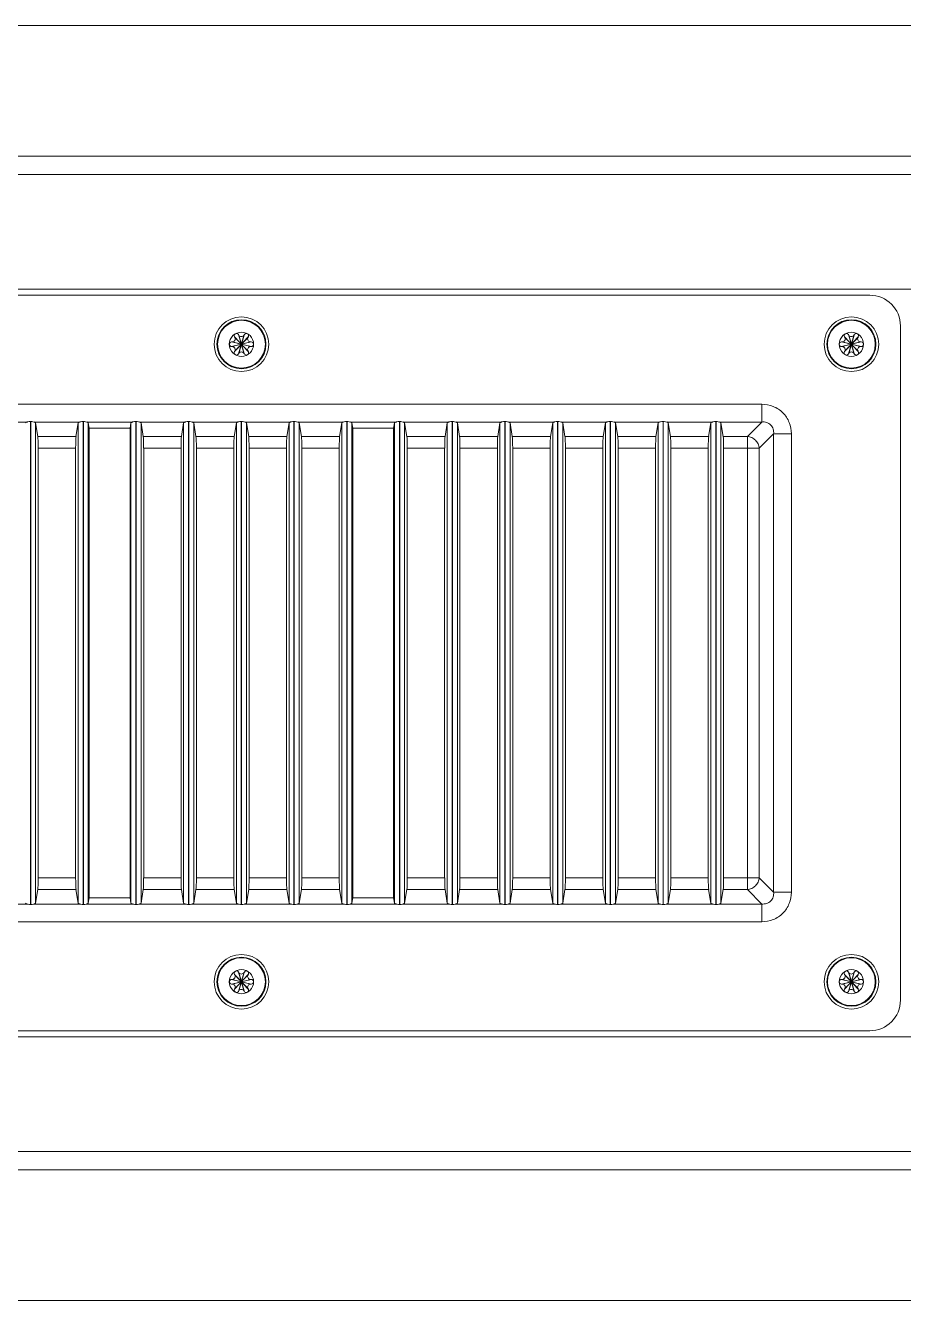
# Model space of a CAD drawing. Header units: millimetres. Extents: x 0 to 2524, y 0 to 1785.
# Drawn here: x 1766.4 to 1909.7, y 1207 to 1415 of the extents above; entities that cross this region are included whole.
import ezdxf

# ---------------------------------------------------------------- set-up
doc = ezdxf.new("R2010")
doc.units = ezdxf.units.MM
doc.header["$LTSCALE"] = 0.1
doc.layers.get('0').update_dxf_attribs({"lineweight": 13})

msp = doc.modelspace()

# ---------------------------------------------------------------- linework, layer by layer
for p, q in [((2305.47, 1414.97), (1664.87, 1414.97)), ((1645.17, 1393.67), (2325.17, 1393.67)), ((1656.67, 1390.67), (2313.67, 1390.67)), ((1699.17, 1371.97), (2271.17, 1371.97)), ((1904.17, 1370.97), (1699.17, 1370.97)), ((1801.19, 1361.39), (1802.14, 1364.54)), ((1801.19, 1364.54), (1802.14, 1361.39)), ((1801.19, 1364.54), (1801.24, 1364.47)), ((1802.1, 1364.47), (1802.14, 1364.54)), ((1900.69, 1361.39), (1901.64, 1364.54)), ((1900.69, 1364.54), (1901.64, 1361.39)), ((1900.69, 1364.54), (1900.74, 1364.47)), ((1901.6, 1364.47), (1901.64, 1364.54)), ((1909.17, 1255.97), (1909.17, 1365.97)), ((1800.07, 1363.34), (1803.27, 1362.59)), ((1800.07, 1363.34), (1800.15, 1363.34)), ((1800.07, 1362.59), (1803.27, 1363.34)), ((1800.15, 1362.59), (1800.07, 1362.59)), ((1800.15, 1363.34), (1803.18, 1362.59)), ((1800.15, 1362.59), (1803.18, 1363.34)), ((1800.54, 1361.77), (1802.79, 1364.17)), ((1800.59, 1364.09), (1800.54, 1364.17)), ((1800.54, 1364.17), (1802.79, 1361.77)), ((1800.59, 1361.84), (1802.75, 1364.09)), ((1800.59, 1364.09), (1802.75, 1361.84)), ((1801.24, 1361.47), (1802.1, 1364.47)), ((1801.24, 1364.47), (1802.1, 1361.47)), ((1802.79, 1364.17), (1802.75, 1364.09)), ((1803.18, 1363.34), (1803.27, 1363.34)), ((1803.27, 1362.59), (1803.18, 1362.59)), ((1899.57, 1363.34), (1899.65, 1363.34)), ((1899.57, 1363.34), (1902.77, 1362.59)), ((1899.57, 1362.59), (1902.77, 1363.34)), ((1899.65, 1362.59), (1899.57, 1362.59)), ((1899.65, 1363.34), (1902.68, 1362.59)), ((1899.65, 1362.59), (1902.68, 1363.34)), ((1900.04, 1361.77), (1902.29, 1364.17)), ((1900.04, 1364.17), (1902.29, 1361.77)), ((1900.09, 1364.09), (1900.04, 1364.17)), ((1900.09, 1361.84), (1902.25, 1364.09)), ((1900.09, 1364.09), (1902.25, 1361.84)), ((1900.74, 1361.47), (1901.6, 1364.47)), ((1900.74, 1364.47), (1901.6, 1361.47)), ((1902.29, 1364.17), (1902.25, 1364.09)), ((1902.68, 1363.34), (1902.77, 1363.34)), ((1902.77, 1362.59), (1902.68, 1362.59)), ((1800.54, 1361.77), (1800.59, 1361.84)), ((1801.24, 1361.47), (1801.19, 1361.39)), ((1802.14, 1361.39), (1802.1, 1361.47)), ((1802.75, 1361.84), (1802.79, 1361.77)), ((1900.04, 1361.77), (1900.09, 1361.84)), ((1900.74, 1361.47), (1900.69, 1361.39)), ((1901.64, 1361.39), (1901.6, 1361.47)), ((1902.25, 1361.84), (1902.29, 1361.77)), ((1716.78, 1353.18), (1886.55, 1353.18)), ((1886.55, 1353.18), (1886.55, 1350.28)), ((1766.69, 1350.28), (1759.25, 1350.28)), ((1767.24, 1350.35), (1767.24, 1271.58)), ((1767.24, 1350.35), (1767.29, 1350.35)), ((1767.29, 1271.58), (1767.29, 1350.35)), ((1775.29, 1350.28), (1767.85, 1350.28)), ((1768.09, 1271.8), (1768.09, 1350.14)), ((1768.45, 1347.93), (1768.09, 1350.14)), ((1774.68, 1347.93), (1775.04, 1350.14)), ((1775.04, 1350.14), (1775.04, 1271.8)), ((1775.84, 1350.35), (1775.84, 1271.58)), ((1775.84, 1350.35), (1775.89, 1350.35)), ((1775.89, 1271.58), (1775.89, 1350.35)), ((1783.89, 1350.28), (1776.45, 1350.28)), ((1776.69, 1271.8), (1776.69, 1350.14)), ((1776.83, 1349.27), (1776.69, 1350.14)), ((1783.5, 1349.27), (1783.64, 1350.14)), ((1783.64, 1350.14), (1783.64, 1271.8)), ((1784.44, 1350.35), (1784.44, 1271.58)), ((1784.44, 1350.35), (1784.49, 1350.35)), ((1784.49, 1271.58), (1784.49, 1350.35)), ((1792.49, 1350.28), (1785.05, 1350.28)), ((1785.29, 1271.8), (1785.29, 1350.14)), ((1785.65, 1347.93), (1785.29, 1350.14)), ((1791.88, 1347.93), (1792.24, 1350.14)), ((1792.24, 1350.14), (1792.24, 1271.8)), ((1793.04, 1350.35), (1793.04, 1271.58)), ((1793.04, 1350.35), (1793.09, 1350.35)), ((1793.09, 1271.58), (1793.09, 1350.35)), ((1801.09, 1350.28), (1793.65, 1350.28)), ((1793.89, 1271.8), (1793.89, 1350.14)), ((1794.25, 1347.93), (1793.89, 1350.14)), ((1800.48, 1347.93), (1800.84, 1350.14)), ((1800.84, 1350.14), (1800.84, 1271.8)), ((1801.64, 1350.35), (1801.64, 1271.58)), ((1801.64, 1350.35), (1801.69, 1350.35)), ((1801.69, 1271.58), (1801.69, 1350.35)), ((1809.69, 1350.28), (1802.25, 1350.28)), ((1802.49, 1271.8), (1802.49, 1350.14)), ((1802.85, 1347.93), (1802.49, 1350.14)), ((1809.08, 1347.93), (1809.44, 1350.14)), ((1809.44, 1350.14), (1809.44, 1271.8)), ((1810.24, 1350.35), (1810.24, 1271.58)), ((1810.24, 1350.35), (1810.29, 1350.35)), ((1810.29, 1271.58), (1810.29, 1350.35)), ((1818.29, 1350.28), (1810.85, 1350.28)), ((1811.09, 1271.8), (1811.09, 1350.14)), ((1811.45, 1347.93), (1811.09, 1350.14)), ((1817.68, 1347.93), (1818.04, 1350.14)), ((1818.04, 1350.14), (1818.04, 1271.8)), ((1818.84, 1350.35), (1818.84, 1271.58)), ((1818.84, 1350.35), (1818.89, 1350.35)), ((1818.89, 1271.58), (1818.89, 1350.35)), ((1826.89, 1350.28), (1819.45, 1350.28)), ((1819.69, 1271.8), (1819.69, 1350.14)), ((1819.83, 1349.27), (1819.69, 1350.14)), ((1826.5, 1349.27), (1826.64, 1350.14)), ((1826.64, 1350.14), (1826.64, 1271.8)), ((1827.44, 1350.35), (1827.44, 1271.58)), ((1827.44, 1350.35), (1827.49, 1350.35)), ((1827.49, 1271.58), (1827.49, 1350.35)), ((1835.49, 1350.28), (1828.05, 1350.28)), ((1828.29, 1271.8), (1828.29, 1350.14)), ((1828.65, 1347.93), (1828.29, 1350.14)), ((1834.88, 1347.93), (1835.24, 1350.14)), ((1835.24, 1350.14), (1835.24, 1271.8)), ((1836.04, 1350.35), (1836.04, 1271.58)), ((1836.04, 1350.35), (1836.09, 1350.35)), ((1836.09, 1271.58), (1836.09, 1350.35)), ((1844.09, 1350.28), (1836.65, 1350.28)), ((1836.89, 1271.8), (1836.89, 1350.14)), ((1837.25, 1347.93), (1836.89, 1350.14)), ((1843.48, 1347.93), (1843.84, 1350.14)), ((1843.84, 1350.14), (1843.84, 1271.8)), ((1844.64, 1350.35), (1844.64, 1271.58)), ((1844.64, 1350.35), (1844.69, 1350.35)), ((1844.69, 1271.58), (1844.69, 1350.35)), ((1852.69, 1350.28), (1845.25, 1350.28)), ((1845.49, 1271.8), (1845.49, 1350.14)), ((1845.85, 1347.93), (1845.49, 1350.14)), ((1852.08, 1347.93), (1852.44, 1350.14)), ((1852.44, 1350.14), (1852.44, 1271.8)), ((1853.24, 1350.35), (1853.24, 1271.58)), ((1853.24, 1350.35), (1853.29, 1350.35)), ((1853.29, 1271.58), (1853.29, 1350.35)), ((1861.29, 1350.28), (1853.85, 1350.28)), ((1854.09, 1271.8), (1854.09, 1350.14)), ((1854.45, 1347.93), (1854.09, 1350.14)), ((1860.68, 1347.93), (1861.04, 1350.14)), ((1861.04, 1350.14), (1861.04, 1271.8)), ((1861.84, 1350.35), (1861.84, 1271.58)), ((1861.84, 1350.35), (1861.89, 1350.35)), ((1861.89, 1271.58), (1861.89, 1350.35)), ((1869.89, 1350.28), (1862.45, 1350.28)), ((1862.69, 1271.8), (1862.69, 1350.14)), ((1863.05, 1347.93), (1862.69, 1350.14)), ((1869.28, 1347.93), (1869.64, 1350.14)), ((1869.64, 1350.14), (1869.64, 1271.8)), ((1870.44, 1350.35), (1870.44, 1271.58)), ((1870.44, 1350.35), (1870.49, 1350.35)), ((1870.49, 1271.58), (1870.49, 1350.35)), ((1878.49, 1350.28), (1871.05, 1350.28)), ((1871.29, 1271.8), (1871.29, 1350.14)), ((1871.65, 1347.93), (1871.29, 1350.14)), ((1877.88, 1347.93), (1878.24, 1350.14)), ((1878.24, 1350.14), (1878.24, 1271.8)), ((1879.04, 1350.35), (1879.04, 1271.58)), ((1879.04, 1350.35), (1879.09, 1350.35)), ((1879.09, 1271.58), (1879.09, 1350.35)), ((1886.55, 1350.28), (1879.65, 1350.28)), ((1879.89, 1271.8), (1879.89, 1350.14)), ((1880.25, 1347.93), (1879.89, 1350.14)), ((1884.2, 1347.93), (1886.55, 1350.28)), ((1774.68, 1347.93), (1768.45, 1347.93)), ((1776.83, 1272.66), (1776.83, 1349.27)), ((1776.83, 1349.27), (1783.5, 1349.27)), ((1783.5, 1272.66), (1783.5, 1349.27)), ((1791.88, 1347.93), (1785.65, 1347.93)), ((1800.48, 1347.93), (1794.25, 1347.93)), ((1809.08, 1347.93), (1802.85, 1347.93)), ((1817.68, 1347.93), (1811.45, 1347.93)), ((1819.83, 1272.66), (1819.83, 1349.27)), ((1819.83, 1349.27), (1826.5, 1349.27)), ((1826.5, 1272.66), (1826.5, 1349.27)), ((1834.88, 1347.93), (1828.65, 1347.93)), ((1843.48, 1347.93), (1837.25, 1347.93)), ((1852.08, 1347.93), (1845.85, 1347.93)), ((1860.68, 1347.93), (1854.45, 1347.93)), ((1869.28, 1347.93), (1863.05, 1347.93)), ((1877.88, 1347.93), (1871.65, 1347.93)), ((1884.2, 1347.93), (1880.25, 1347.93)), ((1884.2, 1274.01), (1884.2, 1347.93)), ((1886.13, 1346), (1888.48, 1348.35)), ((1888.48, 1348.35), (1888.48, 1273.58)), ((1891.38, 1348.35), (1888.48, 1348.35)), ((1891.38, 1348.35), (1891.38, 1273.58)), ((1768.52, 1275.94), (1768.52, 1346)), ((1774.62, 1346), (1768.52, 1346)), ((1774.62, 1275.94), (1774.62, 1346)), ((1785.72, 1275.94), (1785.72, 1346)), ((1791.82, 1346), (1785.72, 1346)), ((1791.82, 1275.94), (1791.82, 1346)), ((1794.32, 1275.94), (1794.32, 1346)), ((1800.42, 1346), (1794.32, 1346)), ((1800.42, 1275.94), (1800.42, 1346)), ((1802.92, 1275.94), (1802.92, 1346)), ((1809.02, 1346), (1802.92, 1346)), ((1809.02, 1275.94), (1809.02, 1346)), ((1811.52, 1275.94), (1811.52, 1346)), ((1817.62, 1346), (1811.52, 1346)), ((1817.62, 1275.94), (1817.62, 1346)), ((1828.72, 1275.94), (1828.72, 1346)), ((1834.82, 1346), (1828.72, 1346)), ((1834.82, 1275.94), (1834.82, 1346)), ((1837.32, 1275.94), (1837.32, 1346)), ((1843.42, 1346), (1837.32, 1346)), ((1843.42, 1275.94), (1843.42, 1346)), ((1845.92, 1275.94), (1845.92, 1346)), ((1852.02, 1346), (1845.92, 1346)), ((1852.02, 1275.94), (1852.02, 1346)), ((1854.52, 1275.94), (1854.52, 1346)), ((1860.62, 1346), (1854.52, 1346)), ((1860.62, 1275.94), (1860.62, 1346)), ((1863.12, 1275.94), (1863.12, 1346)), ((1869.22, 1346), (1863.12, 1346)), ((1869.22, 1275.94), (1869.22, 1346)), ((1871.72, 1275.94), (1871.72, 1346)), ((1877.82, 1346), (1871.72, 1346)), ((1877.82, 1275.94), (1877.82, 1346)), ((1880.32, 1275.94), (1880.32, 1346)), ((1886.13, 1346), (1880.32, 1346)), ((1886.13, 1275.94), (1886.13, 1346)), ((1768.52, 1275.94), (1774.62, 1275.94)), ((1785.72, 1275.94), (1791.82, 1275.94)), ((1794.32, 1275.94), (1800.42, 1275.94)), ((1802.92, 1275.94), (1809.02, 1275.94)), ((1811.52, 1275.94), (1817.62, 1275.94)), ((1828.72, 1275.94), (1834.82, 1275.94)), ((1837.32, 1275.94), (1843.42, 1275.94)), ((1845.92, 1275.94), (1852.02, 1275.94)), ((1854.52, 1275.94), (1860.62, 1275.94)), ((1863.12, 1275.94), (1869.22, 1275.94)), ((1871.72, 1275.94), (1877.82, 1275.94)), ((1880.32, 1275.94), (1886.13, 1275.94)), ((1886.13, 1275.94), (1888.48, 1273.58)), ((1768.45, 1274.01), (1768.09, 1271.8)), ((1768.45, 1274.01), (1774.68, 1274.01)), ((1774.68, 1274.01), (1775.04, 1271.8)), ((1785.65, 1274.01), (1785.29, 1271.8)), ((1785.65, 1274.01), (1791.88, 1274.01)), ((1791.88, 1274.01), (1792.24, 1271.8)), ((1794.25, 1274.01), (1793.89, 1271.8)), ((1794.25, 1274.01), (1800.48, 1274.01)), ((1800.48, 1274.01), (1800.84, 1271.8)), ((1802.85, 1274.01), (1802.49, 1271.8)), ((1802.85, 1274.01), (1809.08, 1274.01)), ((1809.08, 1274.01), (1809.44, 1271.8)), ((1811.45, 1274.01), (1811.09, 1271.8)), ((1811.45, 1274.01), (1817.68, 1274.01)), ((1817.68, 1274.01), (1818.04, 1271.8)), ((1828.65, 1274.01), (1828.29, 1271.8)), ((1828.65, 1274.01), (1834.88, 1274.01)), ((1834.88, 1274.01), (1835.24, 1271.8)), ((1837.25, 1274.01), (1836.89, 1271.8)), ((1837.25, 1274.01), (1843.48, 1274.01)), ((1843.48, 1274.01), (1843.84, 1271.8)), ((1845.85, 1274.01), (1845.49, 1271.8)), ((1845.85, 1274.01), (1852.08, 1274.01)), ((1852.08, 1274.01), (1852.44, 1271.8)), ((1854.45, 1274.01), (1854.09, 1271.8)), ((1854.45, 1274.01), (1860.68, 1274.01)), ((1860.68, 1274.01), (1861.04, 1271.8)), ((1863.05, 1274.01), (1862.69, 1271.8)), ((1863.05, 1274.01), (1869.28, 1274.01)), ((1869.28, 1274.01), (1869.64, 1271.8)), ((1871.65, 1274.01), (1871.29, 1271.8)), ((1871.65, 1274.01), (1877.88, 1274.01)), ((1877.88, 1274.01), (1878.24, 1271.8)), ((1880.25, 1274.01), (1879.89, 1271.8)), ((1880.25, 1274.01), (1884.2, 1274.01)), ((1884.2, 1274.01), (1886.55, 1271.65)), ((1891.38, 1273.58), (1888.48, 1273.58)), ((1759.25, 1271.65), (1766.69, 1271.65)), ((1767.29, 1271.58), (1767.24, 1271.58)), ((1767.85, 1271.65), (1775.29, 1271.65)), ((1775.89, 1271.58), (1775.84, 1271.58)), ((1776.45, 1271.65), (1783.89, 1271.65)), ((1776.83, 1272.66), (1776.69, 1271.8)), ((1776.83, 1272.66), (1783.5, 1272.66)), ((1783.5, 1272.66), (1783.64, 1271.8)), ((1784.49, 1271.58), (1784.44, 1271.58)), ((1785.05, 1271.65), (1792.49, 1271.65)), ((1793.09, 1271.58), (1793.04, 1271.58)), ((1793.65, 1271.65), (1801.09, 1271.65)), ((1801.69, 1271.58), (1801.64, 1271.58)), ((1802.25, 1271.65), (1809.69, 1271.65)), ((1810.29, 1271.58), (1810.24, 1271.58)), ((1810.85, 1271.65), (1818.29, 1271.65)), ((1818.89, 1271.58), (1818.84, 1271.58)), ((1819.45, 1271.65), (1826.89, 1271.65)), ((1819.83, 1272.66), (1819.69, 1271.8)), ((1819.83, 1272.66), (1826.5, 1272.66)), ((1826.5, 1272.66), (1826.64, 1271.8)), ((1827.49, 1271.58), (1827.44, 1271.58)), ((1828.05, 1271.65), (1835.49, 1271.65)), ((1836.09, 1271.58), (1836.04, 1271.58)), ((1836.65, 1271.65), (1844.09, 1271.65)), ((1844.69, 1271.58), (1844.64, 1271.58)), ((1845.25, 1271.65), (1852.69, 1271.65)), ((1853.29, 1271.58), (1853.24, 1271.58)), ((1853.85, 1271.65), (1861.29, 1271.65)), ((1861.89, 1271.58), (1861.84, 1271.58)), ((1862.45, 1271.65), (1869.89, 1271.65)), ((1870.49, 1271.58), (1870.44, 1271.58)), ((1871.05, 1271.65), (1878.49, 1271.65)), ((1879.09, 1271.58), (1879.04, 1271.58)), ((1879.65, 1271.65), (1886.55, 1271.65)), ((1886.55, 1268.75), (1886.55, 1271.65)), ((1886.55, 1268.75), (1716.78, 1268.75)), ((1801.19, 1260.54), (1801.24, 1260.47)), ((1801.19, 1260.54), (1802.14, 1257.39)), ((1801.19, 1257.39), (1802.14, 1260.54)), ((1802.1, 1260.47), (1802.14, 1260.54)), ((1900.69, 1260.54), (1900.74, 1260.47)), ((1900.69, 1260.54), (1901.64, 1257.39)), ((1900.69, 1257.39), (1901.64, 1260.54)), ((1901.6, 1260.47), (1901.64, 1260.54)), ((1800.07, 1259.34), (1803.27, 1258.59)), ((1800.07, 1259.34), (1800.15, 1259.34)), ((1800.07, 1258.59), (1803.27, 1259.34)), ((1800.15, 1258.59), (1800.07, 1258.59)), ((1800.15, 1259.34), (1803.18, 1258.59)), ((1800.15, 1258.59), (1803.18, 1259.34)), ((1800.59, 1260.09), (1800.54, 1260.17)), ((1800.54, 1260.17), (1802.79, 1257.77)), ((1800.54, 1257.77), (1802.79, 1260.17)), ((1800.59, 1260.09), (1802.75, 1257.84)), ((1800.59, 1257.84), (1802.75, 1260.09)), ((1801.24, 1260.47), (1802.1, 1257.47)), ((1801.24, 1257.47), (1802.1, 1260.47)), ((1802.79, 1260.17), (1802.75, 1260.09)), ((1803.18, 1259.34), (1803.27, 1259.34)), ((1803.27, 1258.59), (1803.18, 1258.59)), ((1899.57, 1259.34), (1899.65, 1259.34)), ((1899.57, 1259.34), (1902.77, 1258.59)), ((1899.57, 1258.59), (1902.77, 1259.34)), ((1899.65, 1258.59), (1899.57, 1258.59)), ((1899.65, 1259.34), (1902.68, 1258.59)), ((1899.65, 1258.59), (1902.68, 1259.34)), ((1900.04, 1260.17), (1902.29, 1257.77)), ((1900.09, 1260.09), (1900.04, 1260.17)), ((1900.04, 1257.77), (1902.29, 1260.17)), ((1900.09, 1260.09), (1902.25, 1257.84)), ((1900.09, 1257.84), (1902.25, 1260.09)), ((1900.74, 1260.47), (1901.6, 1257.47)), ((1900.74, 1257.47), (1901.6, 1260.47)), ((1902.29, 1260.17), (1902.25, 1260.09)), ((1902.68, 1259.34), (1902.77, 1259.34)), ((1902.77, 1258.59), (1902.68, 1258.59)), ((1800.54, 1257.77), (1800.59, 1257.84)), ((1801.24, 1257.47), (1801.19, 1257.39)), ((1802.14, 1257.39), (1802.1, 1257.47)), ((1802.75, 1257.84), (1802.79, 1257.77)), ((1900.04, 1257.77), (1900.09, 1257.84)), ((1900.74, 1257.47), (1900.69, 1257.39)), ((1901.64, 1257.39), (1901.6, 1257.47)), ((1902.25, 1257.84), (1902.29, 1257.77)), ((1699.17, 1250.97), (1904.17, 1250.97)), ((2271.17, 1249.97), (1699.17, 1249.97)), ((1656.67, 1231.26), (2313.67, 1231.26)), ((1645.17, 1228.27), (2325.17, 1228.27)), ((1657.17, 1206.97), (2313.17, 1206.97))]:
    msp.add_line(p, q)
for centre, radius in [((1801.67, 1362.97), 4.45), ((1801.67, 1362.97), 4), ((1801.67, 1362.97), 3.9), ((1901.17, 1362.97), 4.45), ((1901.17, 1362.97), 4), ((1901.17, 1362.97), 3.9), ((1801.67, 1362.97), 1.98), ((1901.17, 1362.97), 1.98), ((1801.67, 1258.97), 4.45), ((1801.67, 1258.97), 4), ((1801.67, 1258.97), 3.9), ((1901.17, 1258.97), 4.45), ((1901.17, 1258.97), 4), ((1901.17, 1258.97), 3.9), ((1801.67, 1258.97), 1.98), ((1901.17, 1258.97), 1.98)]:
    msp.add_circle(centre, radius)
for centre, radius, start, end in [((1904.17, 1365.97), 5, 0, 90), ((1800.87, 1364.35), 0.375, 30, 210), ((1802.47, 1364.35), 0.375, 330, 150), ((1900.37, 1364.35), 0.375, 30, 210), ((1901.97, 1364.35), 0.375, 330, 150), ((1800.07, 1362.97), 0.375, 90, 270), ((1800.15, 1363.84), 0.5, 270, 30), ((1800.15, 1362.09), 0.5, 330, 90), ((1801.67, 1364.72), 0.5, 210, 330), ((1803.18, 1363.84), 0.5, 150, 270), ((1803.18, 1362.09), 0.5, 90, 210), ((1803.27, 1362.97), 0.375, 270, 90), ((1899.57, 1362.97), 0.375, 90, 270), ((1899.65, 1363.84), 0.5, 270, 30), ((1899.65, 1362.09), 0.5, 330, 90), ((1901.17, 1364.72), 0.5, 210, 330), ((1902.68, 1363.84), 0.5, 150, 270), ((1902.68, 1362.09), 0.5, 90, 210), ((1902.77, 1362.97), 0.375, 270, 90), ((1800.87, 1361.58), 0.375, 150, 330), ((1801.67, 1361.22), 0.5, 30, 150), ((1802.47, 1361.58), 0.375, 210, 30), ((1900.37, 1361.58), 0.375, 150, 330), ((1901.17, 1361.22), 0.5, 30, 150), ((1901.97, 1361.58), 0.375, 210, 30), ((1800.87, 1260.35), 0.375, 30, 210), ((1802.47, 1260.35), 0.375, 330, 150), ((1900.37, 1260.35), 0.375, 30, 210), ((1901.97, 1260.35), 0.375, 330, 150), ((1800.07, 1258.97), 0.375, 90, 270), ((1800.15, 1259.84), 0.5, 270, 30), ((1800.15, 1258.09), 0.5, 330, 90), ((1801.67, 1260.72), 0.5, 210, 330), ((1803.18, 1259.84), 0.5, 150, 270), ((1803.18, 1258.09), 0.5, 90, 210), ((1803.27, 1258.97), 0.375, 270, 90), ((1899.57, 1258.97), 0.375, 90, 270), ((1899.65, 1259.84), 0.5, 270, 30), ((1899.65, 1258.09), 0.5, 330, 90), ((1901.17, 1260.72), 0.5, 210, 330), ((1902.68, 1259.84), 0.5, 150, 270), ((1902.68, 1258.09), 0.5, 90, 210), ((1902.77, 1258.97), 0.375, 270, 90), ((1800.87, 1257.58), 0.375, 150, 330), ((1801.67, 1257.22), 0.5, 30, 150), ((1802.47, 1257.58), 0.375, 210, 30), ((1900.37, 1257.58), 0.375, 150, 330), ((1901.17, 1257.22), 0.5, 30, 150), ((1901.97, 1257.58), 0.375, 210, 30), ((1904.17, 1255.97), 5, 270, 0)]:
    msp.add_arc(centre, radius, start, end)
for centre, major_axis, ratio, start_param, end_param in [((1767.24, 1350.13), (0.8, 0), 0.267949, 2.336967, 3.097959), ((1767.29, 1350.13), (0.8, 0), 0.267949, 0.043633, 0.804626), ((1775.84, 1350.13), (0.8, 0), 0.267949, 2.336967, 3.097959), ((1775.89, 1350.13), (0.8, 0), 0.267949, 0.043633, 0.804626), ((1784.44, 1350.13), (0.8, 0), 0.267949, 2.336967, 3.097959), ((1784.49, 1350.13), (0.8, 0), 0.267949, 0.043633, 0.804626), ((1793.04, 1350.13), (0.8, 0), 0.267949, 2.336967, 3.097959), ((1793.09, 1350.13), (0.8, 0), 0.267949, 0.043633, 0.804626), ((1801.64, 1350.13), (0.8, 0), 0.267949, 2.336967, 3.097959), ((1801.69, 1350.13), (0.8, 0), 0.267949, 0.043633, 0.804626), ((1810.24, 1350.13), (0.8, 0), 0.267949, 2.336967, 3.097959), ((1810.29, 1350.13), (0.8, 0), 0.267949, 0.043633, 0.804626), ((1818.84, 1350.13), (0.8, 0), 0.267949, 2.336967, 3.097959), ((1818.89, 1350.13), (0.8, 0), 0.267949, 0.043633, 0.804626), ((1827.44, 1350.13), (0.8, 0), 0.267949, 2.336967, 3.097959), ((1827.49, 1350.13), (0.8, 0), 0.267949, 0.043633, 0.804626), ((1836.04, 1350.13), (0.8, 0), 0.267949, 2.336967, 3.097959), ((1836.09, 1350.13), (0.8, 0), 0.267949, 0.043633, 0.804626), ((1844.64, 1350.13), (0.8, 0), 0.267949, 2.336967, 3.097959), ((1844.69, 1350.13), (0.8, 0), 0.267949, 0.043633, 0.804626), ((1853.24, 1350.13), (0.8, 0), 0.267949, 2.336967, 3.097959), ((1853.29, 1350.13), (0.8, 0), 0.267949, 0.043633, 0.804626), ((1861.84, 1350.13), (0.8, 0), 0.267949, 2.336967, 3.097959), ((1861.89, 1350.13), (0.8, 0), 0.267949, 0.043633, 0.804626), ((1870.44, 1350.13), (0.8, 0), 0.267949, 2.336967, 3.097959), ((1870.49, 1350.13), (0.8, 0), 0.267949, 0.043633, 0.804626), ((1879.04, 1350.13), (0.8, 0), 0.267949, 2.336967, 3.097959), ((1879.09, 1350.13), (0.8, 0), 0.267949, 0.043633, 0.804626), ((1768.43, 1346), (0, 2), 0.043661, -1.570796, -0.261799), ((1774.71, 1346), (0, 2), 0.043661, 0.261799, 1.570796), ((1785.63, 1346), (0, 2), 0.043661, -1.570796, -0.261799), ((1791.91, 1346), (0, 2), 0.043661, 0.261799, 1.570796), ((1794.23, 1346), (0, 2), 0.043661, -1.570796, -0.261799), ((1800.51, 1346), (0, 2), 0.043661, 0.261799, 1.570796), ((1802.83, 1346), (0, 2), 0.043661, -1.570796, -0.261799), ((1809.11, 1346), (0, 2), 0.043661, 0.261799, 1.570796), ((1811.43, 1346), (0, 2), 0.043661, -1.570796, -0.261799), ((1817.71, 1346), (0, 2), 0.043661, 0.261799, 1.570796), ((1828.63, 1346), (0, 2), 0.043661, -1.570796, -0.261799), ((1834.91, 1346), (0, 2), 0.043661, 0.261799, 1.570796), ((1837.23, 1346), (0, 2), 0.043661, -1.570796, -0.261799), ((1843.51, 1346), (0, 2), 0.043661, 0.261799, 1.570796), ((1845.83, 1346), (0, 2), 0.043661, -1.570796, -0.261799), ((1852.11, 1346), (0, 2), 0.043661, 0.261799, 1.570796), ((1854.43, 1346), (0, 2), 0.043661, -1.570796, -0.261799), ((1860.71, 1346), (0, 2), 0.043661, 0.261799, 1.570796), ((1863.03, 1346), (0, 2), 0.043661, -1.570796, -0.261799), ((1869.31, 1346), (0, 2), 0.043661, 0.261799, 1.570796), ((1871.63, 1346), (0, 2), 0.043661, -1.570796, -0.261799), ((1877.91, 1346), (0, 2), 0.043661, 0.261799, 1.570796), ((1880.23, 1346), (0, 2), 0.043661, -1.570796, -0.261799), ((1768.43, 1275.94), (0, 2), 0.043661, -2.879793, -1.570796), ((1774.71, 1275.94), (0, 2), 0.043661, 1.570796, 2.879793), ((1785.63, 1275.94), (0, 2), 0.043661, -2.879793, -1.570796), ((1791.91, 1275.94), (0, 2), 0.043661, 1.570796, 2.879793), ((1794.23, 1275.94), (0, 2), 0.043661, -2.879793, -1.570796), ((1800.51, 1275.94), (0, 2), 0.043661, 1.570796, 2.879793), ((1802.83, 1275.94), (0, 2), 0.043661, -2.879793, -1.570796), ((1809.11, 1275.94), (0, 2), 0.043661, 1.570796, 2.879793), ((1811.43, 1275.94), (0, 2), 0.043661, -2.879793, -1.570796), ((1817.71, 1275.94), (0, 2), 0.043661, 1.570796, 2.879793), ((1828.63, 1275.94), (0, 2), 0.043661, -2.879793, -1.570796), ((1834.91, 1275.94), (0, 2), 0.043661, 1.570796, 2.879793), ((1837.23, 1275.94), (0, 2), 0.043661, -2.879793, -1.570796), ((1843.51, 1275.94), (0, 2), 0.043661, 1.570796, 2.879793), ((1845.83, 1275.94), (0, 2), 0.043661, -2.879793, -1.570796), ((1852.11, 1275.94), (0, 2), 0.043661, 1.570796, 2.879793), ((1854.43, 1275.94), (0, 2), 0.043661, -2.879793, -1.570796), ((1860.71, 1275.94), (0, 2), 0.043661, 1.570796, 2.879793), ((1863.03, 1275.94), (0, 2), 0.043661, -2.879793, -1.570796), ((1869.31, 1275.94), (0, 2), 0.043661, 1.570796, 2.879793), ((1871.63, 1275.94), (0, 2), 0.043661, -2.879793, -1.570796), ((1877.91, 1275.94), (0, 2), 0.043661, 1.570796, 2.879793), ((1880.23, 1275.94), (0, 2), 0.043661, -2.879793, -1.570796), ((1767.24, 1271.81), (0.8, 0), 0.267949, -3.097959, -2.336967), ((1767.29, 1271.81), (0.8, 0), 0.267949, -0.804626, -0.043633), ((1775.84, 1271.81), (0.8, 0), 0.267949, -3.097959, -2.336967), ((1775.89, 1271.81), (0.8, 0), 0.267949, -0.804626, -0.043633), ((1784.44, 1271.81), (0.8, 0), 0.267949, -3.097959, -2.336967), ((1784.49, 1271.81), (0.8, 0), 0.267949, -0.804626, -0.043633), ((1793.04, 1271.81), (0.8, 0), 0.267949, -3.097959, -2.336967), ((1793.09, 1271.81), (0.8, 0), 0.267949, -0.804626, -0.043633), ((1801.64, 1271.81), (0.8, 0), 0.267949, -3.097959, -2.336967), ((1801.69, 1271.81), (0.8, 0), 0.267949, -0.804626, -0.043633), ((1810.24, 1271.81), (0.8, 0), 0.267949, -3.097959, -2.336967), ((1810.29, 1271.81), (0.8, 0), 0.267949, -0.804626, -0.043633), ((1818.84, 1271.81), (0.8, 0), 0.267949, -3.097959, -2.336967), ((1818.89, 1271.81), (0.8, 0), 0.267949, -0.804626, -0.043633), ((1827.44, 1271.81), (0.8, 0), 0.267949, -3.097959, -2.336967), ((1827.49, 1271.81), (0.8, 0), 0.267949, -0.804626, -0.043633), ((1836.04, 1271.81), (0.8, 0), 0.267949, -3.097959, -2.336967), ((1836.09, 1271.81), (0.8, 0), 0.267949, -0.804626, -0.043633), ((1844.64, 1271.81), (0.8, 0), 0.267949, -3.097959, -2.336967), ((1844.69, 1271.81), (0.8, 0), 0.267949, -0.804626, -0.043633), ((1853.24, 1271.81), (0.8, 0), 0.267949, -3.097959, -2.336967), ((1853.29, 1271.81), (0.8, 0), 0.267949, -0.804626, -0.043633), ((1861.84, 1271.81), (0.8, 0), 0.267949, -3.097959, -2.336967), ((1861.89, 1271.81), (0.8, 0), 0.267949, -0.804626, -0.043633), ((1870.44, 1271.81), (0.8, 0), 0.267949, -3.097959, -2.336967), ((1870.49, 1271.81), (0.8, 0), 0.267949, -0.804626, -0.043633), ((1879.04, 1271.81), (0.8, 0), 0.267949, -3.097959, -2.336967), ((1879.09, 1271.81), (0.8, 0), 0.267949, -0.804626, -0.043633)]:
    msp.add_ellipse(centre, major_axis=major_axis, ratio=ratio, start_param=start_param, end_param=end_param)
for points, knots in [([(1886.55, 1353.18), (1887.18, 1353.18), (1888.46, 1352.94), (1890.08, 1351.88), (1891.15, 1350.26), (1891.38, 1348.98), (1891.38, 1348.35)], [0, 0, 0, 0, 0.250064, 0.499923, 0.74983, 1, 1, 1, 1]), ([(1766.69, 1350.28), (1766.73, 1350.29), (1766.91, 1350.34), (1767.1, 1350.35), (1767.24, 1350.35)], [0, 0, 0, 0, 0.217334, 1, 1, 1, 1]), ([(1767.29, 1350.35), (1767.35, 1350.35), (1767.53, 1350.35), (1767.72, 1350.32), (1767.85, 1350.28)], [0, 0, 0, 0, 0.273487, 1, 1, 1, 1]), ([(1775.29, 1350.28), (1775.33, 1350.29), (1775.51, 1350.34), (1775.7, 1350.35), (1775.84, 1350.35)], [0, 0, 0, 0, 0.217334, 1, 1, 1, 1]), ([(1775.89, 1350.35), (1775.95, 1350.35), (1776.13, 1350.35), (1776.32, 1350.32), (1776.45, 1350.28)], [0, 0, 0, 0, 0.273487, 1, 1, 1, 1]), ([(1783.89, 1350.28), (1783.93, 1350.29), (1784.11, 1350.34), (1784.3, 1350.35), (1784.44, 1350.35)], [0, 0, 0, 0, 0.217334, 1, 1, 1, 1]), ([(1784.49, 1350.35), (1784.55, 1350.35), (1784.73, 1350.35), (1784.92, 1350.32), (1785.05, 1350.28)], [0, 0, 0, 0, 0.273487, 1, 1, 1, 1]), ([(1792.49, 1350.28), (1792.53, 1350.29), (1792.71, 1350.34), (1792.9, 1350.35), (1793.04, 1350.35)], [0, 0, 0, 0, 0.217334, 1, 1, 1, 1]), ([(1793.09, 1350.35), (1793.15, 1350.35), (1793.33, 1350.35), (1793.52, 1350.32), (1793.65, 1350.28)], [0, 0, 0, 0, 0.273487, 1, 1, 1, 1]), ([(1801.09, 1350.28), (1801.13, 1350.29), (1801.31, 1350.34), (1801.5, 1350.35), (1801.64, 1350.35)], [0, 0, 0, 0, 0.217334, 1, 1, 1, 1]), ([(1801.69, 1350.35), (1801.75, 1350.35), (1801.93, 1350.35), (1802.12, 1350.32), (1802.25, 1350.28)], [0, 0, 0, 0, 0.273487, 1, 1, 1, 1]), ([(1809.69, 1350.28), (1809.73, 1350.29), (1809.91, 1350.34), (1810.1, 1350.35), (1810.24, 1350.35)], [0, 0, 0, 0, 0.217334, 1, 1, 1, 1]), ([(1810.29, 1350.35), (1810.35, 1350.35), (1810.53, 1350.35), (1810.72, 1350.32), (1810.85, 1350.28)], [0, 0, 0, 0, 0.273487, 1, 1, 1, 1]), ([(1818.29, 1350.28), (1818.33, 1350.29), (1818.51, 1350.34), (1818.7, 1350.35), (1818.84, 1350.35)], [0, 0, 0, 0, 0.217334, 1, 1, 1, 1]), ([(1818.89, 1350.35), (1818.95, 1350.35), (1819.13, 1350.35), (1819.32, 1350.32), (1819.45, 1350.28)], [0, 0, 0, 0, 0.273487, 1, 1, 1, 1]), ([(1826.89, 1350.28), (1826.93, 1350.29), (1827.11, 1350.34), (1827.3, 1350.35), (1827.44, 1350.35)], [0, 0, 0, 0, 0.217334, 1, 1, 1, 1]), ([(1827.49, 1350.35), (1827.55, 1350.35), (1827.73, 1350.35), (1827.92, 1350.32), (1828.05, 1350.28)], [0, 0, 0, 0, 0.273487, 1, 1, 1, 1]), ([(1835.49, 1350.28), (1835.53, 1350.29), (1835.71, 1350.34), (1835.9, 1350.35), (1836.04, 1350.35)], [0, 0, 0, 0, 0.217334, 1, 1, 1, 1]), ([(1836.09, 1350.35), (1836.15, 1350.35), (1836.33, 1350.35), (1836.52, 1350.32), (1836.65, 1350.28)], [0, 0, 0, 0, 0.273487, 1, 1, 1, 1]), ([(1844.09, 1350.28), (1844.13, 1350.29), (1844.31, 1350.34), (1844.5, 1350.35), (1844.64, 1350.35)], [0, 0, 0, 0, 0.217334, 1, 1, 1, 1]), ([(1844.69, 1350.35), (1844.75, 1350.35), (1844.93, 1350.35), (1845.12, 1350.32), (1845.25, 1350.28)], [0, 0, 0, 0, 0.273487, 1, 1, 1, 1]), ([(1852.69, 1350.28), (1852.73, 1350.29), (1852.91, 1350.34), (1853.1, 1350.35), (1853.24, 1350.35)], [0, 0, 0, 0, 0.217334, 1, 1, 1, 1]), ([(1853.29, 1350.35), (1853.35, 1350.35), (1853.53, 1350.35), (1853.72, 1350.32), (1853.85, 1350.28)], [0, 0, 0, 0, 0.273487, 1, 1, 1, 1]), ([(1861.29, 1350.28), (1861.33, 1350.29), (1861.51, 1350.34), (1861.7, 1350.35), (1861.84, 1350.35)], [0, 0, 0, 0, 0.217334, 1, 1, 1, 1]), ([(1861.89, 1350.35), (1861.95, 1350.35), (1862.13, 1350.35), (1862.32, 1350.32), (1862.45, 1350.28)], [0, 0, 0, 0, 0.273487, 1, 1, 1, 1]), ([(1869.89, 1350.28), (1869.93, 1350.29), (1870.11, 1350.34), (1870.3, 1350.35), (1870.44, 1350.35)], [0, 0, 0, 0, 0.217334, 1, 1, 1, 1]), ([(1870.49, 1350.35), (1870.55, 1350.35), (1870.73, 1350.35), (1870.92, 1350.32), (1871.05, 1350.28)], [0, 0, 0, 0, 0.273487, 1, 1, 1, 1]), ([(1878.49, 1350.28), (1878.53, 1350.29), (1878.71, 1350.34), (1878.9, 1350.35), (1879.04, 1350.35)], [0, 0, 0, 0, 0.217334, 1, 1, 1, 1]), ([(1879.09, 1350.35), (1879.15, 1350.35), (1879.33, 1350.35), (1879.52, 1350.32), (1879.65, 1350.28)], [0, 0, 0, 0, 0.273487, 1, 1, 1, 1]), ([(1886.55, 1350.28), (1886.81, 1350.31), (1887.34, 1350.26), (1888.05, 1349.85), (1888.46, 1349.14), (1888.51, 1348.61), (1888.48, 1348.35)], [0, 0, 0, 0, 0.246882, 0.499895, 0.752996, 1, 1, 1, 1]), ([(1886.13, 1346), (1886.11, 1346.24), (1885.98, 1346.73), (1885.55, 1347.35), (1884.93, 1347.78), (1884.44, 1347.91), (1884.2, 1347.93)], [0, 0, 0, 0, 0.24802, 0.5, 0.75198, 1, 1, 1, 1]), ([(1884.2, 1274.01), (1884.44, 1274.02), (1884.93, 1274.15), (1885.55, 1274.59), (1885.98, 1275.21), (1886.11, 1275.7), (1886.13, 1275.94)], [0, 0, 0, 0, 0.24802, 0.5, 0.75198, 1, 1, 1, 1]), ([(1888.48, 1273.58), (1888.51, 1273.33), (1888.46, 1272.79), (1888.05, 1272.08), (1887.34, 1271.67), (1886.81, 1271.63), (1886.55, 1271.65)], [0, 0, 0, 0, 0.246882, 0.499895, 0.752996, 1, 1, 1, 1]), ([(1891.38, 1273.58), (1891.38, 1272.95), (1891.15, 1271.68), (1890.08, 1270.06), (1888.46, 1268.99), (1887.18, 1268.75), (1886.55, 1268.75)], [0, 0, 0, 0, 0.250064, 0.499923, 0.74983, 1, 1, 1, 1]), ([(1767.24, 1271.58), (1767.19, 1271.58), (1767.01, 1271.59), (1766.82, 1271.62), (1766.69, 1271.65)], [0, 0, 0, 0, 0.273487, 1, 1, 1, 1]), ([(1767.85, 1271.65), (1767.81, 1271.64), (1767.63, 1271.6), (1767.44, 1271.58), (1767.29, 1271.58)], [0, 0, 0, 0, 0.217334, 1, 1, 1, 1]), ([(1775.84, 1271.58), (1775.79, 1271.58), (1775.61, 1271.59), (1775.42, 1271.62), (1775.29, 1271.65)], [0, 0, 0, 0, 0.273487, 1, 1, 1, 1]), ([(1776.45, 1271.65), (1776.41, 1271.64), (1776.23, 1271.6), (1776.04, 1271.58), (1775.89, 1271.58)], [0, 0, 0, 0, 0.217334, 1, 1, 1, 1]), ([(1784.44, 1271.58), (1784.39, 1271.58), (1784.21, 1271.59), (1784.02, 1271.62), (1783.89, 1271.65)], [0, 0, 0, 0, 0.273487, 1, 1, 1, 1]), ([(1785.05, 1271.65), (1785.01, 1271.64), (1784.83, 1271.6), (1784.64, 1271.58), (1784.49, 1271.58)], [0, 0, 0, 0, 0.217334, 1, 1, 1, 1]), ([(1793.04, 1271.58), (1792.99, 1271.58), (1792.81, 1271.59), (1792.62, 1271.62), (1792.49, 1271.65)], [0, 0, 0, 0, 0.273487, 1, 1, 1, 1]), ([(1793.65, 1271.65), (1793.61, 1271.64), (1793.43, 1271.6), (1793.24, 1271.58), (1793.09, 1271.58)], [0, 0, 0, 0, 0.217334, 1, 1, 1, 1]), ([(1801.64, 1271.58), (1801.59, 1271.58), (1801.41, 1271.59), (1801.22, 1271.62), (1801.09, 1271.65)], [0, 0, 0, 0, 0.273487, 1, 1, 1, 1]), ([(1802.25, 1271.65), (1802.21, 1271.64), (1802.03, 1271.6), (1801.84, 1271.58), (1801.69, 1271.58)], [0, 0, 0, 0, 0.217334, 1, 1, 1, 1]), ([(1810.24, 1271.58), (1810.19, 1271.58), (1810.01, 1271.59), (1809.82, 1271.62), (1809.69, 1271.65)], [0, 0, 0, 0, 0.273487, 1, 1, 1, 1]), ([(1810.85, 1271.65), (1810.81, 1271.64), (1810.63, 1271.6), (1810.44, 1271.58), (1810.29, 1271.58)], [0, 0, 0, 0, 0.217334, 1, 1, 1, 1]), ([(1818.84, 1271.58), (1818.79, 1271.58), (1818.61, 1271.59), (1818.42, 1271.62), (1818.29, 1271.65)], [0, 0, 0, 0, 0.273487, 1, 1, 1, 1]), ([(1819.45, 1271.65), (1819.41, 1271.64), (1819.23, 1271.6), (1819.04, 1271.58), (1818.89, 1271.58)], [0, 0, 0, 0, 0.217334, 1, 1, 1, 1]), ([(1827.44, 1271.58), (1827.39, 1271.58), (1827.21, 1271.59), (1827.02, 1271.62), (1826.89, 1271.65)], [0, 0, 0, 0, 0.273487, 1, 1, 1, 1]), ([(1828.05, 1271.65), (1828.01, 1271.64), (1827.83, 1271.6), (1827.64, 1271.58), (1827.49, 1271.58)], [0, 0, 0, 0, 0.217334, 1, 1, 1, 1]), ([(1836.04, 1271.58), (1835.99, 1271.58), (1835.81, 1271.59), (1835.62, 1271.62), (1835.49, 1271.65)], [0, 0, 0, 0, 0.273487, 1, 1, 1, 1]), ([(1836.65, 1271.65), (1836.61, 1271.64), (1836.43, 1271.6), (1836.24, 1271.58), (1836.09, 1271.58)], [0, 0, 0, 0, 0.217334, 1, 1, 1, 1]), ([(1844.64, 1271.58), (1844.59, 1271.58), (1844.41, 1271.59), (1844.22, 1271.62), (1844.09, 1271.65)], [0, 0, 0, 0, 0.273487, 1, 1, 1, 1]), ([(1845.25, 1271.65), (1845.21, 1271.64), (1845.03, 1271.6), (1844.84, 1271.58), (1844.69, 1271.58)], [0, 0, 0, 0, 0.217334, 1, 1, 1, 1]), ([(1853.24, 1271.58), (1853.19, 1271.58), (1853.01, 1271.59), (1852.82, 1271.62), (1852.69, 1271.65)], [0, 0, 0, 0, 0.273487, 1, 1, 1, 1]), ([(1853.85, 1271.65), (1853.81, 1271.64), (1853.63, 1271.6), (1853.44, 1271.58), (1853.29, 1271.58)], [0, 0, 0, 0, 0.217334, 1, 1, 1, 1]), ([(1861.84, 1271.58), (1861.79, 1271.58), (1861.61, 1271.59), (1861.42, 1271.62), (1861.29, 1271.65)], [0, 0, 0, 0, 0.273487, 1, 1, 1, 1]), ([(1862.45, 1271.65), (1862.41, 1271.64), (1862.23, 1271.6), (1862.04, 1271.58), (1861.89, 1271.58)], [0, 0, 0, 0, 0.217334, 1, 1, 1, 1]), ([(1870.44, 1271.58), (1870.39, 1271.58), (1870.21, 1271.59), (1870.02, 1271.62), (1869.89, 1271.65)], [0, 0, 0, 0, 0.273487, 1, 1, 1, 1]), ([(1871.05, 1271.65), (1871.01, 1271.64), (1870.83, 1271.6), (1870.64, 1271.58), (1870.49, 1271.58)], [0, 0, 0, 0, 0.217334, 1, 1, 1, 1]), ([(1879.04, 1271.58), (1878.99, 1271.58), (1878.81, 1271.59), (1878.62, 1271.62), (1878.49, 1271.65)], [0, 0, 0, 0, 0.273487, 1, 1, 1, 1]), ([(1879.65, 1271.65), (1879.61, 1271.64), (1879.43, 1271.6), (1879.24, 1271.58), (1879.09, 1271.58)], [0, 0, 0, 0, 0.217334, 1, 1, 1, 1])]:
    msp.add_open_spline(points, degree=3, knots=knots)

doc.saveas('drawing.dxf')
